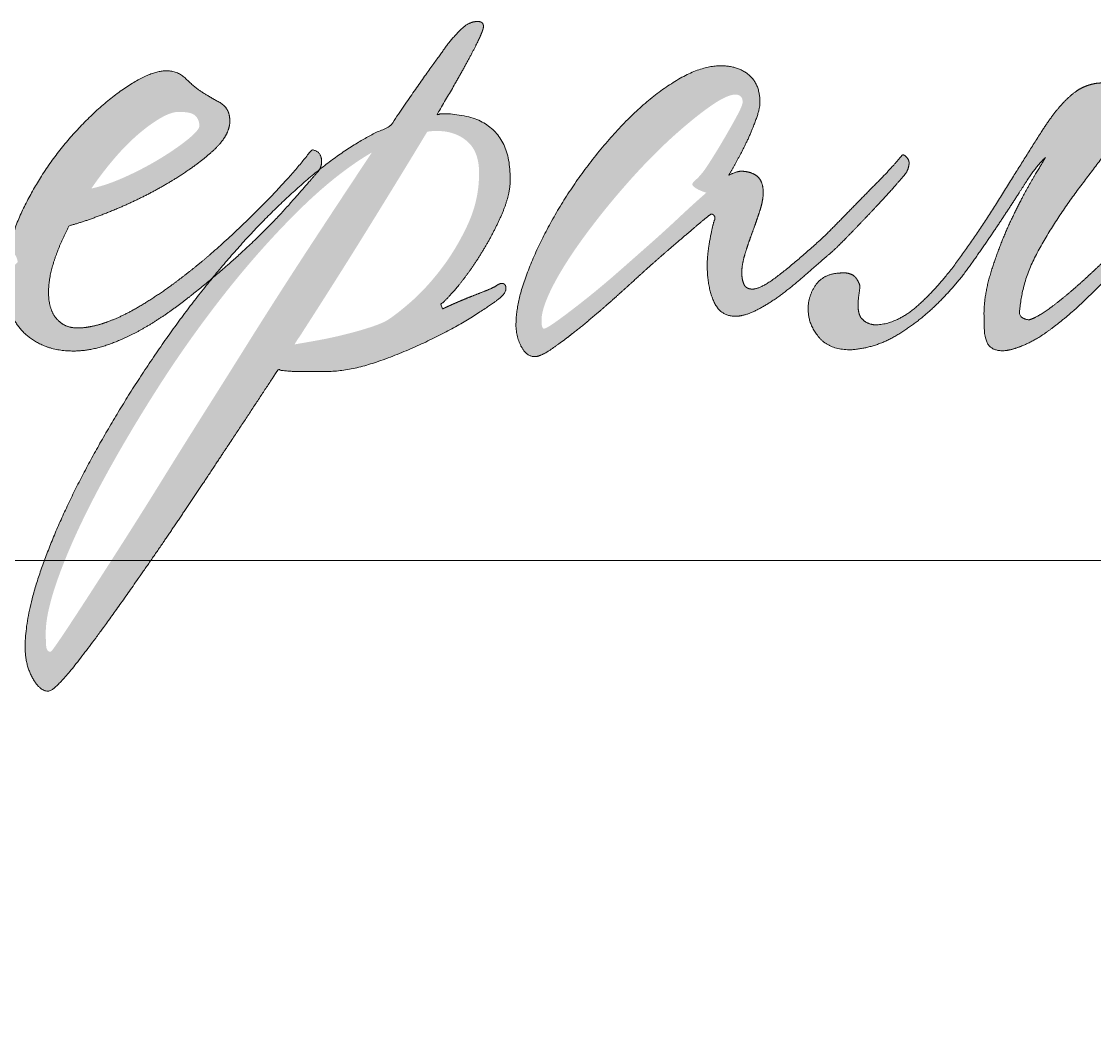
# Model space of a CAD drawing. Header units: metres. Extents: x 0 to 126, y 0 to 57.
# Drawn here: x 111.791 to 112.396, y 2.732 to 3.304 of the extents above; entities that cross this region are included whole.
import ezdxf

# ---------------------------------------------------------------- set-up
doc = ezdxf.new("R2010")
doc.units = ezdxf.units.M
doc.layers.add('Level 63', color=7, linetype='Continuous', lineweight=0)

# ---------------------------------------------------------------- blocks, each defined once
blk = doc.blocks.new('*U19')
at = {"linetype": 'Continuous', "lineweight": 0}
h = blk.add_hatch(color=5, dxfattribs=at)
edge = h.paths.add_edge_path()
edge.add_line((-187.19, -200.35), (-169.48, -200.35))
edge.add_spline(control_points=[(-169.48, -200.35), (-164.65, -193.62), (-159.35, -186.02), (-143.25, -162.95), (-125.18, -135.7), (-107.1, -108.46), (-91.2, -84.2)], knot_values=[0, 0, 0, 0.141373, 0.141373, 0.570687, 0.570687, 1, 1, 1], degree=2, periodic=0)
edge.add_spline(control_points=[(-91.2, -84.2), (-86.03, -84.99), (-79.68, -84.99)], knot_values=[0, 0, 0, 1, 1, 1], degree=2, periodic=0)
edge.add_line((-79.68, -84.99), (-68.55, -84.99))
edge.add_spline(control_points=[(-68.55, -84.99), (-56.63, -84.99), (-42.52, -80.02), (-28.42, -75.05), (-16.1, -68.88), (-3.78, -62.71), (5.16, -56.95), (14.1, -51.18), (15.7, -49.59)], knot_values=[0, 0, 0, 0.25, 0.25, 0.5, 0.5, 0.75, 0.75, 1, 1, 1], degree=2, periodic=0)
edge.add_spline(control_points=[(15.7, -49.59), (18.87, -47.2), (18.87, -44.81), (18.87, -42.42), (16.89, -42.42), (15.69, -42.42), (14.1, -43.62)], knot_values=[0, 0, 0, 0.333333, 0.333333, 0.666667, 0.666667, 1, 1, 1], degree=2, periodic=0)
edge.add_spline(control_points=[(14.1, -43.62), (12.11, -44.81), (8.53, -46.2), (4.95, -47.6), (0.97, -49.19), (-3.01, -50.78), (-6.59, -52.37), (-10.17, -53.96), (-11.76, -54.76)], knot_values=[0, 0, 0, 0.25, 0.25, 0.5, 0.5, 0.75, 0.75, 1, 1, 1], degree=2, periodic=0)
edge.add_line((-11.76, -54.76), (-12.56, -52.37))
edge.add_spline(control_points=[(-12.56, -52.37), (-10.56, -51.18), (-4.99, -44.61), (0.57, -38.05), (6.34, -28.9), (12.11, -19.75), (16.55, -9.81), (20.98, 0.14), (20.98, 8.09)], knot_values=[0, 0, 0, 0.25, 0.25, 0.5, 0.5, 0.75, 0.75, 1, 1, 1], degree=2, periodic=0)
edge.add_spline(control_points=[(20.98, 8.09), (20.98, 39.52), (-12.02, 39.52), (-12.81, 39.52), (-13.21, 39.32), (-13.61, 39.12), (-14.41, 39.12)], knot_values=[0, 0, 0, 0.333333, 0.333333, 0.666667, 0.666667, 1, 1, 1], degree=2, periodic=0)
edge.add_spline(control_points=[(-14.41, 39.12), (-4, 56.61), (2.01, 67.94), (8.02, 79.27), (8.02, 81.65), (8.02, 84.06), (5.24, 84.06), (1.26, 84.06), (-2.32, 80.68), (-5.9, 77.3), (-9.08, 73.32), (-11.07, 70.54), (-18.63, 60), (-26.19, 49.46), (-36.93, 33.55)], knot_values=[0, 0, 0, 0.142857, 0.142857, 0.285714, 0.285714, 0.428571, 0.428571, 0.571429, 0.571429, 0.714286, 0.714286, 0.857143, 0.857143, 1, 1, 1], degree=2, periodic=0)
edge.add_spline(control_points=[(-36.93, 33.55), (-53.52, 26.64), (-71.14, 12.54)], knot_values=[0, 0, 0, 1, 1, 1], degree=2, periodic=0)
edge.add_line((-71.14, 12.54), (-71.42, 12.07))
edge.add_spline(control_points=[(-71.42, 12.07), (-76.2, 6.5), (-86.94, -5.63), (-97.68, -17.77), (-115.58, -33.68), (-119.2, -36.82), (-122.87, -39.9)], knot_values=[0, 0, 0, 0.417557, 0.417557, 0.835113, 0.835113, 1, 1, 1], degree=2, periodic=0)
edge.add_spline(control_points=[(-122.87, -39.9), (-138.89, -59.48), (-153.51, -81.41), (-171.02, -107.66), (-184.35, -132.92), (-197.68, -158.18), (-205.44, -180.46), (-209.2, -191.24), (-211.13, -200.35)], knot_values=[0, 0, 0, 0.251666, 0.251666, 0.552886, 0.552886, 0.854105, 0.854105, 1, 1, 1], degree=2, periodic=0)
edge.add_line((-211.13, -200.35), (-201.92, -200.35))
edge.add_spline(control_points=[(-201.92, -200.35), (-200.25, -192.64), (-196.49, -182.47), (-189.73, -164.17), (-177.81, -141.69), (-165.88, -119.22), (-150.37, -94.75), (-134.87, -70.28), (-117.38, -48.01), (-99.88, -25.73), (-81.39, -7.43), (-62.91, 10.87), (-45.81, 20.82)], knot_values=[0, 0, 0, 0.100007, 0.100007, 0.280006, 0.280006, 0.460004, 0.460004, 0.640003, 0.640003, 0.820001, 0.820001, 1, 1, 1], degree=2, periodic=0)
edge.add_spline(control_points=[(-45.81, 20.82), (-59.33, 0.53), (-74.83, -23.14), (-90.34, -46.81), (-105.05, -70.28), (-114.99, -86.2), (-125.92, -103.5), (-136.85, -120.81), (-147.19, -137.52), (-157.53, -154.23), (-167.07, -169.14), (-176.61, -184.06), (-183.97, -195.4), (-185.65, -198), (-187.19, -200.35)], knot_values=[0, 0, 0, 0.160543, 0.160543, 0.321085, 0.321085, 0.481628, 0.481628, 0.642171, 0.642171, 0.802713, 0.802713, 0.963256, 0.963256, 1, 1, 1], degree=2, periodic=0)
edge = h.paths.add_edge_path(flags=16)
edge.add_spline(control_points=[(-83.18, -71.86), (-81.99, -69.87), (-81, -68.48), (-80, -67.09), (-78.81, -65.1), (-62.9, -40.43), (-47.38, -15.37), (-31.87, 9.69), (-19.14, 30.78)], knot_values=[0, 0, 0, 0.25, 0.25, 0.5, 0.5, 0.75, 0.75, 1, 1, 1], degree=2, periodic=0)
edge.add_spline(control_points=[(-19.14, 30.78), (-17.55, 31.18), (-14.37, 31.18), (-5.62, 31.18), (0.15, 26.2), (5.91, 21.23), (5.91, 10.89)], knot_values=[0, 0, 0, 0.333333, 0.333333, 0.666667, 0.666667, 1, 1, 1], degree=2, periodic=0)
edge.add_spline(control_points=[(5.91, 10.89), (5.91, -2.24), (0.35, -14.18), (-5.22, -26.11), (-12.58, -35.66), (-19.94, -45.21), (-27.3, -51.57), (-34.66, -57.94), (-38.63, -60.32), (-41.42, -61.92), (-46.99, -63.71), (-52.56, -65.5), (-58.92, -67.09), (-65.28, -68.68), (-71.85, -69.87), (-78.41, -71.07), (-83.18, -71.86)], knot_values=[0, 0, 0, 0.125, 0.125, 0.25, 0.25, 0.375, 0.375, 0.5, 0.5, 0.625, 0.625, 0.75, 0.75, 0.875, 0.875, 1, 1, 1], degree=2, periodic=0)
h = blk.add_hatch(color=5, dxfattribs=at)
edge = h.paths.add_edge_path()
edge.add_spline(control_points=[(210.29, 19.69), (208.7, 17.71), (205.12, 13.73), (201.54, 9.75), (196.37, 4.58), (191.2, -0.6), (185.23, -6.76), (179.26, -12.93), (173.29, -18.9), (162.16, -29.24), (152.21, -37.2), (142.26, -45.16), (137.89, -45.16), (134.7, -45.16), (133.71, -42.77), (132.71, -40.38), (132.71, -37.2), (132.71, -33.22), (134.31, -28.05), (135.9, -22.88), (137.89, -17.51), (139.88, -12.14), (141.47, -7.16), (143.06, -2.19), (143.06, 1.39), (143.06, 6.97), (140.07, 9.35), (137.09, 11.74), (132.32, 11.74), (130.33, 11.74), (126.35, 9.75)], knot_values=[0, 0, 0, 0.066667, 0.066667, 0.133333, 0.133333, 0.2, 0.2, 0.266667, 0.266667, 0.333333, 0.333333, 0.4, 0.4, 0.466667, 0.466667, 0.533333, 0.533333, 0.6, 0.6, 0.666667, 0.666667, 0.733333, 0.733333, 0.8, 0.8, 0.866667, 0.866667, 0.933333, 0.933333, 1, 1, 1], degree=2, periodic=0)
edge.add_spline(control_points=[(126.35, 9.75), (128.74, 13.73), (131.52, 18.9), (134.31, 24.07), (136.49, 29.05), (138.68, 34.02), (140.07, 38.2), (141.47, 42.37), (141.47, 44.76), (141.47, 53.91), (136.1, 58.29), (130.73, 62.67), (122.77, 62.67), (113.22, 62.67), (102.08, 56.1), (90.94, 49.54), (80, 38.99), (69.06, 28.45), (58.92, 15.12), (48.77, 1.79), (41.01, -12.14), (33.26, -26.06), (28.48, -39.19), (23.71, -52.32), (23.71, -62.26), (23.71, -68.23), (26.3, -73.01), (28.88, -77.78), (32.86, -77.78), (35.64, -77.78), (41.61, -73.6), (47.58, -69.43), (54.74, -63.66), (61.9, -57.89), (69.26, -51.33), (76.62, -44.76), (81.79, -39.99), (86.96, -35.21), (93.13, -29.84), (99.3, -24.47), (104.67, -19.89), (110.04, -15.32), (113.82, -12.14), (117.6, -8.95), (117.99, -8.95), (118.79, -8.95), (119.39, -9.75), (119.99, -10.54), (119.59, -11.73)], knot_values=[0, 0, 0, 0.041667, 0.041667, 0.083333, 0.083333, 0.125, 0.125, 0.166667, 0.166667, 0.208333, 0.208333, 0.25, 0.25, 0.291667, 0.291667, 0.333333, 0.333333, 0.375, 0.375, 0.416667, 0.416667, 0.458333, 0.458333, 0.5, 0.5, 0.541667, 0.541667, 0.583333, 0.583333, 0.625, 0.625, 0.666667, 0.666667, 0.708333, 0.708333, 0.75, 0.75, 0.791667, 0.791667, 0.833333, 0.833333, 0.875, 0.875, 0.916667, 0.916667, 0.958333, 0.958333, 1, 1, 1], degree=2, periodic=0)
edge.add_spline(control_points=[(119.59, -11.73), (118.79, -13.33), (117.4, -20.89), (116.01, -28.45), (116.01, -33.62), (116.01, -43.96), (119.19, -51.13), (122.37, -58.29), (129.53, -58.29), (134.31, -58.29), (140.67, -54.9), (147.04, -51.52), (153.2, -46.75), (159.37, -41.97), (165.14, -36.8), (170.91, -31.63), (175.28, -28.05), (179.26, -24.47), (185.23, -18.3), (191.2, -12.14), (196.97, -5.97), (202.74, 0.2), (207.11, 5.17), (211.49, 10.15), (212.28, 11.34)], knot_values=[0, 0, 0, 0.083333, 0.083333, 0.166667, 0.166667, 0.25, 0.25, 0.333333, 0.333333, 0.416667, 0.416667, 0.5, 0.5, 0.583333, 0.583333, 0.666667, 0.666667, 0.75, 0.75, 0.833333, 0.833333, 0.916667, 0.916667, 1, 1, 1], degree=2, periodic=0)
edge.add_spline(control_points=[(212.28, 11.34), (214.27, 15.72), (212.88, 17.7), (211.49, 19.69), (210.29, 19.69)], knot_values=[0, 0, 0, 0.5, 0.5, 1, 1, 1], degree=2, periodic=0)
edge = h.paths.add_edge_path(flags=16)
edge.add_spline(control_points=[(113.62, 10.94), (112.03, 8.95), (110.44, 7.56), (108.84, 6.17), (108.84, 5.37), (108.84, 4.58), (110.83, 3.38), (112.82, 2.19), (115.61, 1.39)], knot_values=[0, 0, 0, 0.25, 0.25, 0.5, 0.5, 0.75, 0.75, 1, 1, 1], degree=2, periodic=0)
edge.add_spline(control_points=[(115.61, 1.39), (109.64, -3.78), (102.88, -10.14), (96.11, -16.51), (88.95, -22.87), (82.19, -28.84), (73.84, -36.2), (65.48, -43.56), (57.72, -49.73), (49.96, -55.89), (44.2, -60.07), (38.43, -64.25), (37.24, -64.25), (36.04, -64.25), (36.04, -60.27), (36.04, -53.91), (42.41, -41.97), (48.77, -30.03), (60.31, -14.91), (69.06, -3.38), (79.4, 8.16), (89.75, 19.69), (99.69, 28.65), (109.64, 37.6), (117.6, 43.17), (125.55, 48.74), (129.53, 48.74), (133.11, 48.74), (133.11, 45.16)], knot_values=[0, 0, 0, 0.071429, 0.071429, 0.142857, 0.142857, 0.214286, 0.214286, 0.285714, 0.285714, 0.357143, 0.357143, 0.428571, 0.428571, 0.5, 0.5, 0.571429, 0.571429, 0.642857, 0.642857, 0.714286, 0.714286, 0.785714, 0.785714, 0.857143, 0.857143, 0.928571, 0.928571, 1, 1, 1], degree=2, periodic=0)
edge.add_spline(control_points=[(133.11, 45.16), (133.11, 43.57), (130.33, 38.39), (127.54, 33.22), (124.16, 27.46), (120.78, 21.69), (117.6, 16.71), (114.41, 11.74), (113.62, 10.94)], knot_values=[0, 0, 0, 0.25, 0.25, 0.5, 0.5, 0.75, 0.75, 1, 1, 1], degree=2, periodic=0)
h = blk.add_hatch(color=5, dxfattribs=at)
edge = h.paths.add_edge_path()
edge.add_spline(control_points=[(-71.14, 12.54), (-69.51, 15.5), (-70.43, 18.63), (-71.42, 22.02), (-75, 22.02)], knot_values=[0, 0, 0, 0.480917, 0.480917, 1, 1, 1], degree=2, periodic=0)
edge.add_spline(control_points=[(-75, 22.02), (-81.77, 12.87), (-95.09, -1.06), (-108.42, -14.98), (-123.94, -28.51), (-132.29, -35.67), (-140.84, -42.03), (-149.4, -48.4), (-157.75, -53.37), (-166.11, -58.35), (-173.86, -61.13), (-181.62, -63.92), (-187.99, -63.92), (-194.35, -63.92), (-198.13, -59.34), (-201.91, -54.76), (-201.91, -46.8), (-201.91, -39.64), (-199.13, -31.28), (-196.34, -22.92), (-191.97, -14.57)], knot_values=[0, 0, 0, 0.1, 0.1, 0.2, 0.2, 0.3, 0.3, 0.4, 0.4, 0.5, 0.5, 0.6, 0.6, 0.7, 0.7, 0.8, 0.8, 0.9, 0.9, 1, 1, 1], degree=2, periodic=0)
edge.add_spline(control_points=[(-191.97, -14.57), (-182.82, -12.18), (-169.49, -6.61), (-156.16, -1.04), (-144.03, 6.13), (-131.89, 13.29), (-123.14, 21.05), (-114.39, 28.81), (-114.39, 35.98), (-114.39, 42.35), (-119.56, 45.13), (-124.73, 47.92), (-128.31, 50.3), (-131.89, 52.69), (-135.67, 56.47), (-139.45, 60.25), (-145.02, 60.25), (-152.98, 60.25), (-165.91, 51.3), (-178.84, 42.35), (-191.57, 27.82), (-204.3, 13.29), (-213.45, -5.02), (-219, -16.13), (-221.19, -27.24)], knot_values=[0, 0, 0, 0.086156, 0.086156, 0.172312, 0.172312, 0.258468, 0.258468, 0.344624, 0.344624, 0.430779, 0.430779, 0.516935, 0.516935, 0.603091, 0.603091, 0.689247, 0.689247, 0.775403, 0.775403, 0.861559, 0.861559, 0.947715, 0.947715, 1, 1, 1], degree=2, periodic=0)
edge.add_line((-221.19, -27.24), (-220.73, -27.33))
edge.add_spline(control_points=[(-220.73, -27.33), (-217.55, -27.33), (-216.75, -32.11)], knot_values=[0, 0, 0, 1, 1, 1], degree=2, periodic=0)
edge.add_line((-216.75, -32.11), (-221.13, -36.48))
edge.add_spline(control_points=[(-221.13, -36.48), (-221.79, -37.15), (-222.5, -37.83)], knot_values=[0, 0, 0, 1, 1, 1], degree=2, periodic=0)
edge.add_spline(control_points=[(-222.5, -37.83), (-222.6, -39.73), (-222.6, -41.64), (-222.6, -57.96), (-213.45, -66.51), (-204.3, -75.07), (-189.97, -75.07), (-181.62, -75.07), (-172.27, -71.68), (-162.93, -68.3), (-153.38, -62.53), (-143.83, -56.75), (-134.28, -49.2), (-128.5, -44.62), (-122.87, -39.9)], knot_values=[0, 0, 0, 0.018213, 0.018213, 0.193372, 0.193372, 0.368531, 0.368531, 0.54369, 0.54369, 0.718849, 0.718849, 0.894009, 0.894009, 1, 1, 1], degree=2, periodic=0)
edge.add_spline(control_points=[(-122.87, -39.9), (-119.72, -36.05), (-116.51, -32.29), (-97.01, -9.41), (-76.53, 8.09), (-73.82, 10.4), (-71.14, 12.54)], knot_values=[0, 0, 0, 0.126896, 0.126896, 0.89826, 0.89826, 1, 1, 1], degree=2, periodic=0)
edge = h.paths.add_edge_path(flags=16)
edge.add_spline(control_points=[(-181.23, 3.41), (-176.05, 10.97), (-170.29, 17.74), (-164.52, 24.5), (-158.75, 29.47), (-152.98, 34.44), (-147.81, 37.43), (-142.63, 40.41), (-139.05, 40.41), (-132.69, 40.41), (-130.9, 38.42), (-129.11, 36.43), (-129.11, 33.65)], knot_values=[0, 0, 0, 0.166667, 0.166667, 0.333333, 0.333333, 0.5, 0.5, 0.666667, 0.666667, 0.833333, 0.833333, 1, 1, 1], degree=2, periodic=0)
edge.add_spline(control_points=[(-129.11, 33.65), (-129.11, 31.66), (-134.48, 27.28), (-139.85, 22.91), (-147.61, 18.13), (-155.37, 13.36), (-164.52, 9.18), (-173.67, 5.01), (-181.23, 3.41)], knot_values=[0, 0, 0, 0.25, 0.25, 0.5, 0.5, 0.75, 0.75, 1, 1, 1], degree=2, periodic=0)
h = blk.add_hatch(color=5, dxfattribs=at)
edge = h.paths.add_edge_path()
edge.add_line((189.67, -44.94), (189.67, -43.35))
edge.add_spline(control_points=[(189.67, -43.35), (188.08, -38.98), (185.49, -37.99), (182.91, -37), (180.12, -37.4), (171.76, -37.8), (167.98, -43.77), (164.2, -49.75), (164.8, -56.53), (165.4, -63.31), (170.37, -68.89), (175.35, -74.47), (185.29, -74.47), (197.23, -73.66), (207.57, -67.44), (217.91, -61.22), (227.06, -52.27), (236.21, -43.31), (243.77, -32.57), (251.33, -21.83), (257.93, -11.89), (264.52, -1.94), (269.7, 6.22), (274.88, 14.37), (279.25, 18.35)], knot_values=[0, 0, 0, 0.083333, 0.083333, 0.166667, 0.166667, 0.25, 0.25, 0.333333, 0.333333, 0.416667, 0.416667, 0.5, 0.5, 0.583333, 0.583333, 0.666667, 0.666667, 0.75, 0.75, 0.833333, 0.833333, 0.916667, 0.916667, 1, 1, 1], degree=2, periodic=0)
edge.add_spline(control_points=[(279.25, 18.35), (278.05, 16.36), (272.88, 7.61), (267.71, -1.14), (262.32, -12.68), (256.93, -24.22), (252.94, -37.15), (248.94, -50.08), (249.74, -60.82)], knot_values=[0, 0, 0, 0.25, 0.25, 0.5, 0.5, 0.75, 0.75, 1, 1, 1], degree=2, periodic=0)
edge.add_spline(control_points=[(249.74, -60.82), (249.34, -70.85), (253.14, -73.45), (256.93, -76.06), (263.72, -74.07), (272.09, -71.65), (280.84, -65.24), (289.59, -58.83), (297.95, -50.88), (306.31, -42.92), (313.66, -34.76), (321.02, -26.61), (326.59, -20.64)], knot_values=[0, 0, 0, 0.166667, 0.166667, 0.333333, 0.333333, 0.5, 0.5, 0.666667, 0.666667, 0.833333, 0.833333, 1, 1, 1], degree=2, periodic=0)
edge.add_spline(control_points=[(326.59, -20.64), (327.78, -17.46), (326.19, -16.66), (324.61, -15.86), (323.41, -16.26)], knot_values=[0, 0, 0, 0.5, 0.5, 1, 1, 1], degree=2, periodic=0)
edge.add_spline(control_points=[(323.41, -16.26), (320.63, -19.05), (313.66, -25.81), (306.7, -32.57), (298.94, -39.73), (291.18, -46.89), (283.43, -52.86), (275.67, -58.83), (271.29, -60.02)], knot_values=[0, 0, 0, 0.25, 0.25, 0.5, 0.5, 0.75, 0.75, 1, 1, 1], degree=2, periodic=0)
edge.add_spline(control_points=[(271.29, -60.02), (265.72, -59.23), (266.92, -54.85)], knot_values=[0, 0, 0, 1, 1, 1], degree=2, periodic=0)
edge.add_spline(control_points=[(266.92, -54.85), (268.11, -40.53), (276.07, -26.21), (284.03, -11.89), (293.77, 1.24), (303.52, 14.37), (312.07, 25.31), (320.63, 36.25), (323.01, 43.81), (325.4, 49.78), (323.41, 51.57), (321.42, 53.36), (317.44, 53.76), (311.87, 54.16), (307.5, 54.35), (303.12, 54.55), (298.55, 52.76), (293.97, 50.97), (288.8, 45.8), (283.63, 40.63), (277.26, 30.68)], knot_values=[0, 0, 0, 0.1, 0.1, 0.2, 0.2, 0.3, 0.3, 0.4, 0.4, 0.5, 0.5, 0.6, 0.6, 0.7, 0.7, 0.8, 0.8, 0.9, 0.9, 1, 1, 1], degree=2, periodic=0)
edge.add_spline(control_points=[(277.26, 30.68), (267.71, 15.56), (257.53, -0.75), (247.35, -17.06), (237.4, -30.78), (227.46, -44.51), (217.51, -53.26), (207.57, -62.02), (197.62, -62.41), (193.25, -62.41), (190.46, -59.23), (187.68, -56.06), (189.67, -44.94)], knot_values=[0, 0, 0, 0.166667, 0.166667, 0.333333, 0.333333, 0.5, 0.5, 0.666667, 0.666667, 0.833333, 0.833333, 1, 1, 1], degree=2, periodic=0)
h = blk.add_hatch(color=5, dxfattribs=at)
edge = h.paths.add_edge_path()
edge.add_line((-201.92, -200.35), (-211.13, -200.35))
edge.add_spline(control_points=[(-211.13, -200.35), (-213.2, -210.05), (-213.2, -217.85), (-213.2, -226.6), (-209.62, -232.96), (-206.04, -239.33), (-202.07, -239.33), (-198.89, -239.33), (-187.17, -224.21), (-179.31, -214.07), (-169.48, -200.35)], knot_values=[0, 0, 0, 0.123175, 0.123175, 0.362046, 0.362046, 0.600918, 0.600918, 0.839789, 0.839789, 1, 1, 1], degree=2, periodic=0)
edge.add_line((-169.48, -200.35), (-187.19, -200.35))
edge.add_spline(control_points=[(-187.19, -200.35), (-192.37, -208.29), (-195.89, -213.51), (-200.47, -220.27), (-200.86, -220.27), (-202.85, -220.27), (-203.05, -217.48), (-203.25, -214.7), (-203.25, -211.12), (-203.25, -206.52), (-201.92, -200.35)], knot_values=[0, 0, 0, 0.182925, 0.182925, 0.420144, 0.420144, 0.657362, 0.657362, 0.89458, 0.89458, 1, 1, 1], degree=2, periodic=0)
at = {"color": 5, "linetype": 'Continuous', "lineweight": 0, "flags": 128}
for points in [[(189.67, -43.35), (189.67, -44.94)], [(-12.56, -52.37), (-11.76, -54.76)]]:
    blk.add_lwpolyline(points, dxfattribs=at)
at = {"color": 5, "linetype": 'Continuous', "lineweight": 0}
for points, knots in [([(-11.76, -54.76), (-10.17, -53.96), (-6.59, -52.37), (-3.01, -50.78), (0.97, -49.19), (4.95, -47.6), (8.53, -46.2), (12.11, -44.81), (14.1, -43.62), (15.69, -42.42), (16.89, -42.42), (18.87, -42.42), (18.87, -44.81), (18.87, -47.2), (15.7, -49.59), (14.1, -51.18), (5.16, -56.95), (-3.78, -62.71), (-16.1, -68.88), (-28.42, -75.05), (-42.52, -80.02), (-56.63, -84.99), (-68.55, -84.99), (-73.32, -84.99), (-79.68, -84.99), (-86.03, -84.99), (-91.2, -84.2), (-107.1, -108.46), (-125.18, -135.7), (-143.25, -162.95), (-159.35, -186.02), (-175.45, -209.09), (-187.17, -224.21), (-198.89, -239.33), (-202.07, -239.33), (-206.04, -239.33), (-209.62, -232.96), (-213.2, -226.6), (-213.2, -217.85), (-213.2, -202.73), (-205.44, -180.46), (-197.68, -158.18), (-184.35, -132.92), (-171.02, -107.66), (-153.51, -81.41), (-136.01, -55.16), (-116.51, -32.29), (-97.01, -9.41), (-76.53, 8.09), (-56.04, 25.59), (-36.93, 33.55), (-26.19, 49.46), (-18.63, 60), (-11.07, 70.54), (-9.08, 73.32), (-5.9, 77.3), (-2.32, 80.68), (1.26, 84.06), (5.24, 84.06), (8.02, 84.06), (8.02, 81.65), (8.02, 79.27), (2.01, 67.94), (-4, 56.61), (-14.41, 39.12), (-13.61, 39.12), (-13.21, 39.32), (-12.81, 39.52), (-12.02, 39.52), (20.98, 39.52), (20.98, 8.09)], [0, 0, 0, 0.028571, 0.028571, 0.057143, 0.057143, 0.085714, 0.085714, 0.114286, 0.114286, 0.142857, 0.142857, 0.171429, 0.171429, 0.2, 0.2, 0.228571, 0.228571, 0.257143, 0.257143, 0.285714, 0.285714, 0.314286, 0.314286, 0.342857, 0.342857, 0.371429, 0.371429, 0.4, 0.4, 0.428571, 0.428571, 0.457143, 0.457143, 0.485714, 0.485714, 0.514286, 0.514286, 0.542857, 0.542857, 0.571429, 0.571429, 0.6, 0.6, 0.628571, 0.628571, 0.657143, 0.657143, 0.685714, 0.685714, 0.714286, 0.714286, 0.742857, 0.742857, 0.771429, 0.771429, 0.8, 0.8, 0.828571, 0.828571, 0.857143, 0.857143, 0.885714, 0.885714, 0.914286, 0.914286, 0.942857, 0.942857, 0.971429, 0.971429, 1, 1, 1]), ([(212.28, 11.34), (211.49, 10.15), (207.11, 5.17), (202.74, 0.2), (196.97, -5.97), (191.2, -12.14), (185.23, -18.3), (179.26, -24.47), (175.28, -28.05), (170.91, -31.63), (165.14, -36.8), (159.37, -41.97), (153.2, -46.75), (147.04, -51.52), (140.67, -54.9), (134.31, -58.29), (129.53, -58.29), (122.37, -58.29), (119.19, -51.13), (116.01, -43.96), (116.01, -33.62), (116.01, -28.45), (117.4, -20.89), (118.79, -13.33), (119.59, -11.73), (119.99, -10.54), (119.39, -9.75), (118.79, -8.95), (117.99, -8.95), (117.6, -8.95), (113.82, -12.14), (110.04, -15.32), (104.67, -19.89), (99.3, -24.47), (93.13, -29.84), (86.96, -35.21), (81.79, -39.99), (76.62, -44.76), (69.26, -51.33), (61.9, -57.89), (54.74, -63.66), (47.58, -69.43), (41.61, -73.6), (35.64, -77.78), (32.86, -77.78), (28.88, -77.78), (26.3, -73.01), (23.71, -68.23), (23.71, -62.26), (23.71, -52.32), (28.48, -39.19), (33.26, -26.06), (41.01, -12.14), (48.77, 1.79), (58.92, 15.12), (69.06, 28.45), (80, 38.99), (90.94, 49.54), (102.08, 56.1), (113.22, 62.67), (122.77, 62.67), (130.73, 62.67), (136.1, 58.29), (141.47, 53.91), (141.47, 44.76), (141.47, 42.37), (140.07, 38.2), (138.68, 34.02), (136.49, 29.05), (134.31, 24.07), (131.52, 18.9), (128.74, 13.73), (126.35, 9.75), (130.33, 11.74), (132.32, 11.74), (137.09, 11.74), (140.07, 9.35), (143.06, 6.97), (143.06, 1.39), (143.06, -2.19), (141.47, -7.16), (139.88, -12.14), (137.89, -17.51), (135.9, -22.88), (134.31, -28.05), (132.71, -33.22), (132.71, -37.2), (132.71, -40.38), (133.71, -42.77), (134.7, -45.16), (137.89, -45.16), (142.26, -45.16), (152.21, -37.2), (162.16, -29.24), (173.29, -18.9), (179.26, -12.93), (185.23, -6.76), (191.2, -0.6), (196.37, 4.58), (201.54, 9.75), (205.12, 13.73), (208.7, 17.71), (210.29, 19.69), (211.49, 19.69), (212.88, 17.7), (214.27, 15.72), (212.28, 11.34)], [0, 0, 0, 0.018868, 0.018868, 0.037736, 0.037736, 0.056604, 0.056604, 0.075472, 0.075472, 0.09434, 0.09434, 0.113208, 0.113208, 0.132075, 0.132075, 0.150943, 0.150943, 0.169811, 0.169811, 0.188679, 0.188679, 0.207547, 0.207547, 0.226415, 0.226415, 0.245283, 0.245283, 0.264151, 0.264151, 0.283019, 0.283019, 0.301887, 0.301887, 0.320755, 0.320755, 0.339623, 0.339623, 0.358491, 0.358491, 0.377358, 0.377358, 0.396226, 0.396226, 0.415094, 0.415094, 0.433962, 0.433962, 0.45283, 0.45283, 0.471698, 0.471698, 0.490566, 0.490566, 0.509434, 0.509434, 0.528302, 0.528302, 0.54717, 0.54717, 0.566038, 0.566038, 0.584906, 0.584906, 0.603774, 0.603774, 0.622642, 0.622642, 0.641509, 0.641509, 0.660377, 0.660377, 0.679245, 0.679245, 0.698113, 0.698113, 0.716981, 0.716981, 0.735849, 0.735849, 0.754717, 0.754717, 0.773585, 0.773585, 0.792453, 0.792453, 0.811321, 0.811321, 0.830189, 0.830189, 0.849057, 0.849057, 0.867925, 0.867925, 0.886792, 0.886792, 0.90566, 0.90566, 0.924528, 0.924528, 0.943396, 0.943396, 0.962264, 0.962264, 0.981132, 0.981132, 1, 1, 1]), ([(-71.42, 12.07), (-76.2, 6.5), (-86.94, -5.63), (-97.68, -17.77), (-115.58, -33.68), (-124.73, -41.64), (-134.28, -49.2), (-143.83, -56.75), (-153.38, -62.53), (-162.93, -68.3), (-172.27, -71.68), (-181.62, -75.07), (-189.97, -75.07), (-204.3, -75.07), (-213.45, -66.51), (-222.6, -57.96), (-222.6, -41.64), (-222.6, -23.33), (-213.45, -5.02), (-204.3, 13.29), (-191.57, 27.82), (-178.84, 42.35), (-165.91, 51.3), (-152.98, 60.25), (-145.02, 60.25), (-139.45, 60.25), (-135.67, 56.47), (-131.89, 52.69), (-128.31, 50.3), (-124.73, 47.92), (-119.56, 45.13), (-114.39, 42.35), (-114.39, 35.98), (-114.39, 28.81), (-123.14, 21.05), (-131.89, 13.29), (-144.03, 6.13), (-156.16, -1.04), (-169.49, -6.61), (-182.82, -12.18), (-191.97, -14.57), (-196.34, -22.92), (-199.13, -31.28), (-201.91, -39.64), (-201.91, -46.8), (-201.91, -54.76), (-198.13, -59.34), (-194.35, -63.92), (-187.99, -63.92), (-181.62, -63.92), (-173.86, -61.13), (-166.11, -58.35), (-157.75, -53.37), (-149.4, -48.4), (-140.84, -42.03), (-132.29, -35.67), (-123.94, -28.51), (-108.42, -14.98), (-95.09, -1.06), (-81.77, 12.87), (-75, 22.02), (-71.42, 22.02), (-70.43, 18.63), (-69.43, 15.25), (-71.42, 12.07)], [0, 0, 0, 0.03125, 0.03125, 0.0625, 0.0625, 0.09375, 0.09375, 0.125, 0.125, 0.15625, 0.15625, 0.1875, 0.1875, 0.21875, 0.21875, 0.25, 0.25, 0.28125, 0.28125, 0.3125, 0.3125, 0.34375, 0.34375, 0.375, 0.375, 0.40625, 0.40625, 0.4375, 0.4375, 0.46875, 0.46875, 0.5, 0.5, 0.53125, 0.53125, 0.5625, 0.5625, 0.59375, 0.59375, 0.625, 0.625, 0.65625, 0.65625, 0.6875, 0.6875, 0.71875, 0.71875, 0.75, 0.75, 0.78125, 0.78125, 0.8125, 0.8125, 0.84375, 0.84375, 0.875, 0.875, 0.90625, 0.90625, 0.9375, 0.9375, 0.96875, 0.96875, 1, 1, 1]), ([(277.26, 30.68), (283.63, 40.63), (288.8, 45.8), (293.97, 50.97), (298.55, 52.76), (303.12, 54.55), (307.5, 54.35), (311.87, 54.16), (317.44, 53.76), (321.42, 53.36), (323.41, 51.57), (325.4, 49.78), (323.01, 43.81), (320.63, 36.25), (312.07, 25.31), (303.52, 14.37), (293.77, 1.24), (284.03, -11.89), (276.07, -26.21), (268.11, -40.53), (266.92, -54.85), (265.72, -59.23), (271.29, -60.02), (275.67, -58.83), (283.43, -52.86), (291.18, -46.89), (298.94, -39.73), (306.7, -32.57), (313.66, -25.81), (320.63, -19.05), (323.41, -16.26), (324.61, -15.86), (326.19, -16.66), (327.78, -17.46), (326.59, -20.64), (321.02, -26.61), (313.66, -34.76), (306.31, -42.92), (297.95, -50.88), (289.59, -58.83), (280.84, -65.24), (272.09, -71.65), (263.72, -74.07), (256.93, -76.06), (253.14, -73.45), (249.34, -70.85), (249.74, -60.82), (248.94, -50.08), (252.94, -37.15), (256.93, -24.22), (262.32, -12.68), (267.71, -1.14), (272.88, 7.61), (278.05, 16.36), (279.25, 18.35), (274.88, 14.37), (269.7, 6.22), (264.52, -1.94), (257.93, -11.89), (251.33, -21.83), (243.77, -32.57), (236.21, -43.31), (227.06, -52.27), (217.91, -61.22), (207.57, -67.44), (197.23, -73.66), (185.29, -74.47), (175.35, -74.47), (170.37, -68.89), (165.4, -63.31), (164.8, -56.53), (164.2, -49.75), (167.98, -43.77), (171.76, -37.8), (180.12, -37.4), (182.91, -37), (185.49, -37.99), (188.08, -38.98), (189.67, -43.35)], [0, 0, 0, 0.025641, 0.025641, 0.051282, 0.051282, 0.076923, 0.076923, 0.102564, 0.102564, 0.128205, 0.128205, 0.153846, 0.153846, 0.179487, 0.179487, 0.205128, 0.205128, 0.230769, 0.230769, 0.25641, 0.25641, 0.282051, 0.282051, 0.307692, 0.307692, 0.333333, 0.333333, 0.358974, 0.358974, 0.384615, 0.384615, 0.410256, 0.410256, 0.435897, 0.435897, 0.461538, 0.461538, 0.487179, 0.487179, 0.512821, 0.512821, 0.538462, 0.538462, 0.564103, 0.564103, 0.589744, 0.589744, 0.615385, 0.615385, 0.641026, 0.641026, 0.666667, 0.666667, 0.692308, 0.692308, 0.717949, 0.717949, 0.74359, 0.74359, 0.769231, 0.769231, 0.794872, 0.794872, 0.820513, 0.820513, 0.846154, 0.846154, 0.871795, 0.871795, 0.897436, 0.897436, 0.923077, 0.923077, 0.948718, 0.948718, 0.974359, 0.974359, 1, 1, 1]), ([(189.67, -44.94), (187.68, -56.06), (190.46, -59.23), (193.25, -62.41), (197.62, -62.41), (207.57, -62.02), (217.51, -53.26), (227.46, -44.51), (237.4, -30.78), (247.35, -17.06), (257.53, -0.75), (267.71, 15.56), (277.26, 30.68)], [0, 0, 0, 0.166667, 0.166667, 0.333333, 0.333333, 0.5, 0.5, 0.666667, 0.666667, 0.833333, 0.833333, 1, 1, 1]), ([(20.98, 8.09), (20.98, 0.14), (16.55, -9.81), (12.11, -19.75), (6.34, -28.9), (0.57, -38.05), (-4.99, -44.61), (-10.56, -51.18), (-12.56, -52.37)], [0, 0, 0, 0.25, 0.25, 0.5, 0.5, 0.75, 0.75, 1, 1, 1])]:
    blk.add_open_spline(points, degree=2, knots=knots, dxfattribs=at)

msp = doc.modelspace()

# ---------------------------------------------------------------- linework, layer by layer
at = {"color": 5, "linetype": 'Continuous', "lineweight": 0}
msp.add_open_spline([(111.15398, 1.491288), (111.191962, 1.568766), (111.244364, 1.67566), (111.27995, 1.803858), (111.290856, 1.872436), (111.250982, 1.912363), (111.185773, 1.90567), (111.121077, 1.863445), (111.07334, 1.805321), (111.049434, 1.741959), (111.052612, 1.68143), (111.068934, 1.613658), (111.106892, 1.556433), (111.166042, 1.524089), (111.232226, 1.510884), (111.297204, 1.53439), (111.35438, 1.557389), (111.424156, 1.610374), (111.467786, 1.721532), (111.532452, 1.84295), (111.58316, 1.962099), (111.641485, 2.044129), (111.662864, 2.10585), (111.705157, 2.123209), (111.707827, 2.082748), (111.696307, 2.047041), (111.581615, 1.912526), (111.501438, 1.71483), (111.439455, 1.556896), (111.36811, 1.49036), (111.352228, 1.527415), (111.343115, 1.565154), (111.332293, 1.641941), (111.387909, 1.786791), (111.433037, 1.903963), (111.655562, 2.272167), (111.388876, 1.83407), (111.627849, 2.091209), (111.306651, 1.615502), (111.487435, 1.886926), (111.564437, 1.941165), (111.645437, 1.925312), (111.666108, 1.845533), (111.675138, 1.719104), (111.641657, 1.555067), (111.523078, 1.478216), (111.437902, 1.438858), (111.356548, 1.438065), (111.285056, 1.455938), (111.260258, 1.501903), (111.255501, 1.543746), (111.26692, 1.615463), (111.39342, 1.606646), (111.610256, 1.920779), (111.302977, 1.469688), (111.501232, 1.608083), (111.580106, 1.649749), (111.638886, 1.859996), (111.382483, 1.436402), (111.628425, 1.633482), (111.744291, 1.888387), (111.462627, 1.41884), (111.72369, 1.629088), (111.845628, 1.876157), (111.554976, 1.448156), (111.832353, 1.62597), (111.954018, 1.879938), (111.681744, 1.426264), (111.942719, 1.64072), (112.053495, 1.865484), (111.77686, 1.381366), (112.069197, 1.663389), (112.134377, 1.829665), (111.850078, 1.341325), (112.225134, 1.688547), (112.279194, 1.894109), (111.961818, 1.332926), (112.354499, 1.690966), (112.350419, 1.917933), (112.109886, 1.32876), (112.70634, 1.975046), (112.821609, 2.149992), (113.367446, 3.328736), (111.687224, 0.03102), (112.219781, 1.364298), (112.370675, 1.515882), (112.648255, 1.850973), (112.528385, 1.583037), (112.066914, 1.666563), (112.470918, 1.676536), (112.721604, 1.682724)], degree=3, knots=[0, 0, 0, 0, 0.2562803, 0.3535813, 0.4067852, 0.4509473, 0.5002276, 0.5895394, 0.6782425, 0.7211386, 0.7897552, 0.8556216, 0.929913, 0.9867958, 1.0544819, 1.1249347, 1.189175, 1.2398658, 1.3825933, 1.533904, 1.6567076, 1.7691664, 1.8332414, 1.851218, 1.8770797, 1.9196269, 1.9749905, 2.3900916, 2.5116276, 2.564183, 2.5885298, 2.6103725, 2.6862142, 2.8141941, 3.041608, 3.2381323, 3.4580227, 3.5421509, 3.7996953, 3.9645807, 4.050226, 4.108456, 4.1742862, 4.2715289, 4.5053204, 4.6141144, 4.6840663, 4.7833422, 4.8580473, 4.883077, 4.9342525, 4.9874476, 5.0680313, 5.2733136, 5.5282089, 5.5968654, 5.8149899, 5.8618143, 6.112149, 6.2791156, 6.4197553, 6.6806654, 6.8867771, 7.0073296, 7.2573693, 7.4544233, 7.584298, 7.8300399, 8.0479563, 8.1439018, 8.3831996, 8.6587397, 8.6718905, 8.8879426, 9.2212962, 9.2315938, 9.502183, 9.8202574, 9.8492024, 10.120034, 10.4951519, 11.0964019, 11.4167375, 13.3717375, 13.8409256, 14.2082803, 14.4248559, 14.5360908, 14.8080891, 15.2528297, 15.2528297, 15.2528297, 15.2528297], dxfattribs=at)
at = {"layer": 'Level 63', "color": 7, "linetype": 'Continuous', "lineweight": 0}
msp.add_line((107.149771, 3.000471), (113.649771, 3.000471), dxfattribs=at)

# ---------------------------------------------------------------- block references
at = {"color": 5, "linetype": 'Continuous', "lineweight": 0, "xscale": 0.001166982693818, "yscale": 0.001166982693818, "zscale": 0.001}
msp.add_blockref('*U19', (112.042244, 3.206164), dxfattribs=at)

doc.saveas('drawing.dxf')
